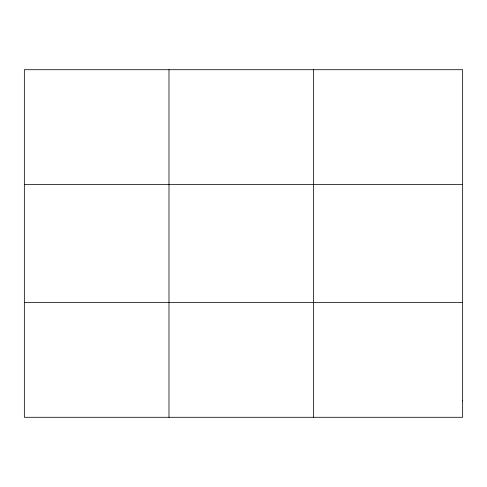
<?xml version="1.0" encoding="UTF-8"?>
<svg xmlns="http://www.w3.org/2000/svg" width="487" height="487" viewBox="0 0 487 487"><rect width="100%" height="100%" fill="white"/><g stroke="black" fill="none" stroke-linecap="round" stroke-linejoin="round"><path stroke-width="0.73" d="M168.989 417.292L168.989 69.708M313.628 417.292L313.628 69.708M24.35 184.409L462.65 184.409M24.35 302.591L462.65 302.591M462.65 400.911L462.65 417.292L24.35 417.292L24.35 69.708L462.65 69.708L462.65 400.911"/></g></svg>
